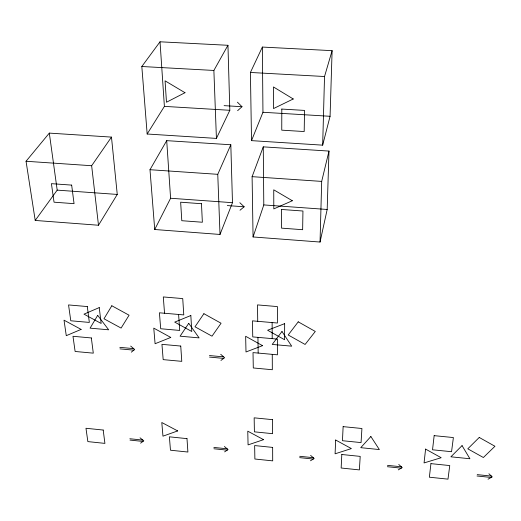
<?xml version="1.0" encoding="UTF-8"?>
<svg xmlns="http://www.w3.org/2000/svg" width="521" height="521" viewBox="0 0 521 521"><rect width="100%" height="100%" fill="white"/><g stroke="black" fill="none" stroke-linecap="round" stroke-linejoin="round"><path stroke-width="0.78" d="M320.044 242.044L321.685 181.406L328.992 151.077L263.268 146.857L252.099 176.665L253.069 236.964L320.044 242.044L327.181 209.468L328.992 151.077M322.668 145.157L324.531 76.515L332.111 50.661L262.369 47.066L250.419 72.458L251.519 140.637L322.668 145.157L330.073 116.287L332.111 50.661M253.069 236.964L263.795 204.929L263.268 146.857M220.012 234.457L232.483 202.682L230.816 144.766L166.707 140.65L149.989 169.709L154.724 229.507L220.012 234.457L217.765 174.327L230.816 144.766M251.519 140.637L262.955 112.276L262.369 47.066M216.423 138.41L229.826 110.296L227.951 45.294L160.025 41.797L141.823 66.506L147.163 134.008L216.423 138.41L213.877 70.452L227.951 45.294M154.724 229.507L170.601 198.254L166.707 140.65M98.489 225.241L117.258 194.431L111.474 137.101L49.313 133.109L26.05 161.263L35.213 220.442L98.489 225.241L91.65 165.73L111.474 137.101M147.163 134.008L164.395 106.382L160.025 41.797M35.213 220.442L57.193 190.126L49.313 133.109M237.615 110.686L241.998 106.707L237.413 102.175M240.018 210.23L244.147 206.778L239.836 202.702M131.299 352.176L134.685 349.474L130.673 346.081M220.95 360.428L224.616 357.712L220.709 354.293M140.592 443.163L143.796 440.851L140.051 437.816M224.61 451.876L228.055 449.564L224.395 446.504M310.483 460.785L314.176 458.467L310.614 455.387M398.265 469.89L402.225 467.571L398.76 464.472M488.034 479.203L492.26 476.878L488.906 473.758M141.823 66.506L213.877 70.452M250.419 72.458L324.531 76.515M224.095 105.646L241.998 106.707M164.395 106.382L229.826 110.296M262.955 112.276L330.073 116.287M26.05 161.263L91.65 165.73M149.989 169.709L217.765 174.327M252.099 176.665L321.685 181.406M57.193 190.126L117.258 194.431M170.601 198.254L232.483 202.682M263.795 204.929L327.181 209.468M227.299 205.567L244.147 206.778M119.817 347.357L133.682 348.627M209.449 355.563L223.639 356.859M119.986 348.881L133.838 350.151M209.52 357.093L223.698 358.396M129.853 438.747L142.858 440.095M213.851 447.428L227.136 448.802M299.699 456.292L313.284 457.698M387.468 465.364L401.359 466.796M477.216 474.631L491.427 476.103M130.003 440.089L142.995 441.43M213.916 448.77L227.189 450.144M299.679 457.64L313.251 459.047M387.357 466.712L401.235 468.151M477.008 475.992L491.205 477.457M164.545 313.245L163.294 296.944L182.734 298.585L183.776 314.912L159.413 312.802L160.696 328.744L179.693 330.431L178.612 314.463M257.726 321.314L257.498 304.902L277.413 306.582L277.419 323.02L252.464 320.858L252.744 336.905L277.426 339.093L277.439 354.821L253.017 352.606L253.291 367.969L272.327 369.734L272.262 354.352M257.947 337.367L258.169 353.075M272.131 322.564L272.203 338.63M281.587 209.475L281.542 228.133L302.649 229.709L302.942 211.018L281.587 209.475M281.802 109.065L281.757 130.159L304.192 131.546L304.531 110.413L281.802 109.065M284.655 323.645L284.583 339.725L267.618 330.242L284.655 323.645M335.674 440.03L335.088 453.811L351.369 448.581L335.674 440.03M341.802 454.501L341.157 468.008L359.373 469.909L360.206 456.389L341.802 454.501M343.131 426.64L342.46 440.714L361.06 442.589L361.926 428.503L343.131 426.64M425.585 449.095L424.061 462.935L441.17 457.712L425.585 449.095M430.926 463.638L429.363 477.203L447.988 479.144L449.753 465.572L430.926 463.638M434.156 435.654L432.528 449.792L451.551 451.707L453.387 437.555L434.156 435.654M97.688 315.355L90.081 328.145L108.661 329.806L97.688 315.355M111.813 305.762L103.979 318.774L121.093 328.08L129.078 315.212L111.813 305.762M188.739 323.333L180.084 336.188L199.1 337.888L188.739 323.333M203.9 313.701L194.997 326.784L212.008 336.175L221.067 323.235L203.9 313.701M281.985 331.499L272.223 344.427L291.695 346.165L281.985 331.499M298.233 321.835L288.198 334.983L305.104 344.459L315.29 331.454L298.233 321.835M370.867 436.52L360.747 447.676L379.353 449.564L370.867 436.52M462.055 445.624L450.886 456.813L469.922 458.747L462.055 445.624M479.242 437.451L467.786 448.822L483.371 457.516L494.95 446.269L479.242 437.451M184.994 92.712L166.479 102.233L165.066 80.833L184.994 92.712M293.245 98.977L273.518 108.576L273.46 86.955L293.245 98.977M292.333 200.741L273.799 208.914L273.746 189.82L292.333 200.741M99.237 307.592L83.992 314.15L101.159 323.469L99.237 307.592M81.107 329.402L66.278 335.68L64.018 320.174L81.107 329.402M190.836 315.524L174.717 322.102L191.787 331.499L190.836 315.524M170.764 337.439L155.089 343.73L153.767 328.132L170.764 337.439M262.545 345.664L245.997 351.968L245.651 336.279L262.545 345.664M177.681 430.926L162.962 436.168L161.797 422.511L177.681 430.926M263.561 439.659L248.074 444.895L247.768 431.173L263.561 439.659M71.664 185.105L51.423 183.672L54.041 202.194L74.054 203.659L71.664 185.105M201.464 203.704L180.65 202.207L181.79 220.709L202.363 222.239L201.464 203.704M87.3 306.556L68.551 304.935L70.784 320.78L89.345 322.421L87.3 306.556M91.344 337.953L72.979 336.286L75.122 351.473L93.298 353.153L91.344 337.953M180.748 346.055L161.946 344.348L163.177 359.627L181.777 361.346L180.748 346.055M272.529 419.652L254.157 417.835L254.404 431.844L272.587 433.674L272.529 419.652M103.197 430.04L85.972 428.275L87.854 441.606L104.916 443.384L103.197 430.04M186.993 438.63L169.384 436.826L170.465 450.216L187.899 452.033L186.993 438.63M272.646 447.409L254.645 445.566L254.88 459.014L272.698 460.87L272.646 447.409"/></g></svg>
